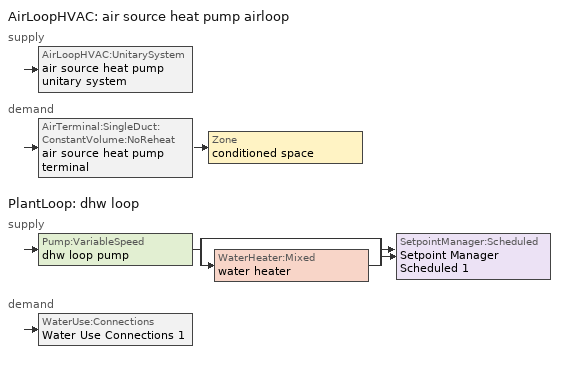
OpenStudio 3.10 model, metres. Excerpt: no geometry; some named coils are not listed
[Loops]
AirLoopHVAC 'air source heat pump airloop'
 supply: AirLoopHVAC:UnitarySystem 'air source heat pump unitary system'
 demand: AirTerminal:SingleDuct:ConstantVolume:NoReheat 'air source heat pump terminal' > Zone 'conditioned space'
PlantLoop 'dhw loop'
 supply: Pump:VariableSpeed 'dhw loop pump' > split
  | bypass
  | WaterHeater:Mixed 'water heater'
  join > SetpointManager:Scheduled 'Setpoint Manager Scheduled 1'
 demand: WaterUse:Connections 'Water Use Connections 1'
[Sizing:Zone]
conditioned space: Zone Cooling Design Supply Air Temperature Input Method=SupplyAirTemperature; Zone Cooling Design Supply Air Temperature {C}=14; Zone Cooling Design Supply Air Temperature Difference {deltaC}=11.11; Zone Heating Design Supply Air Temperature Input Method=SupplyAirTemperature; Zone Heating Design Supply Air Temperature {C}=40; Zone Heating Design Supply Air Temperature Difference {deltaC}=11.11; Zone Cooling Design Supply Air Humidity Ratio {kg-H2O/kg-air}=0.0085; Zone Heating Design Supply Air Humidity Ratio {kg-H2O/kg-air}=0.008; Cooling Design Air Flow Method=DesignDay; Heating Design Air Flow Method=DesignDay; Account for Dedicated Outdoor Air System=No; Dedicated Outdoor Air System Control Strategy=NeutralSupplyAir; Dedicated Outdoor Air Low Setpoint Temperature for Design {C}=autosize; Dedicated Outdoor Air High Setpoint Temperature for Design {C}=autosize; Zone Load Sizing Method=Sensible Load Only No Latent Load; Zone Latent Cooling Design Supply Air Humidity Ratio Input Method=HumidityRatioDifference; Zone Cooling Design Supply Air Humidity Ratio Difference {kgWater/kgDryAir}=0.005; Zone Latent Heating Design Supply Air Humidity Ratio Input Method=HumidityRatioDifference; Zone Humidification Design Supply Air Humidity Ratio Difference {kgWater/kgDryAir}=0.005; Sizing Option=Coincident
[Zone equipment]
conditioned space: air source heat pump terminal
[Coil:Cooling:DX:SingleSpeed]
air source heat pump clg coil: Availability Schedule=Always On Discrete; Rated Total Cooling Capacity {W}=27056.8; Rated Sensible Heat Ratio=0.708; Rated COP {W/W}=3.76393; Rated Air Flow Rate {m3/s}=1.38705; Rated Evaporator Fan Power Per Volume Flow Rate 2017 {W/(m3/s)}=773.3; Rated Evaporator Fan Power Per Volume Flow Rate 2023 {W/(m3/s)}=934.4; Total Cooling Capacity Function of Temperature Curve=Cool-CAP-fT1; Total Cooling Capacity Function of Flow Fraction Curve=Cool-CAP-fFF1; Energy Input Ratio Function of Temperature Curve=Cool-EIR-fT1; Energy Input Ratio Function of Flow Fraction Curve=Cool-EIR-fFF1; Part Load Fraction Correlation Curve=Cool-PLF-fPLR1; Minimum Outdoor Dry-Bulb Temperature for Compressor Operation {C}=-25; Nominal Time for Condensate Removal to Begin {s}=1000; Ratio of Initial Moisture Evaporation Rate and Steady State Latent Capacity=1.5; Maximum Cycling Rate {cycles/hr}=3; Latent Capacity Time Constant {s}=45; Condenser Type=AirCooled; Evaporative Condenser Effectiveness=0.9; Evaporative Condenser Air Flow Rate {m3/s}=autosize; Evaporative Condenser Pump Rated Power Consumption {W}=autosize; Crankcase Heater Capacity {W}=73.475; Maximum Outdoor Dry-Bulb Temperature for Crankcase Heater Operation {C}=10; Basin Heater Capacity {W/K}=0; Basin Heater Setpoint Temperature {C}=2
[Coil:Heating:Electric]
air source heat pump backup htg coil: Availability Schedule=Always On Discrete; Efficiency=1; Nominal Capacity {W}=25840.1
[Fan:SystemModel]
air source heat pump supply fan: Availability Schedule=Always On Discrete; Design Maximum Air Flow Rate {m3/s}=1.24877; Speed Control Method=Discrete; Electric Power Minimum Flow Rate Fraction=0.2; Design Pressure Rise {Pa}=500; Motor Efficiency=1; Motor In Air Stream Fraction=1; Design Electric Power Consumption {W}=autosize; Design Power Sizing Method=PowerPerFlow; Electric Power Per Unit Flow Rate {W/(m3/s)}=1059.44; Electric Power Per Unit Flow Rate Per Unit Pressure {W-s/m3-Pa}=1.66667; Fan Total Efficiency=0.7; Motor Loss Radiative Fraction=0; Speed Flow Fraction 1=1; Speed Electric Power Fraction 1=1; Speed Flow Fraction 2=1; Speed Electric Power Fraction 2=1
[EnergyManagementSystem:Sensor]
Name | Output Variable or Output Meter Index Key | Output Variable or Output Meter
air_source_heat_pump_supply_fan_s | air source heat pump supply fan | Fan Electricity Energy
air_source_heat_pump_clg_coil_s | air source heat pump clg coil | Cooling Coil Total Cooling Energy
air_source_heat_pump_backup_htg_coil_s | air source heat pump backup htg coil | Heating Coil Heating Energy
water_heater_energy | water heater | Water Heater OtherFuel1 Rate
water_heater_on_cycle_parasitic | water heater | Water Heater On Cycle Parasitic Electricity Rate
water_heater_off_cycle_parasitic | water heater | Water Heater Off Cycle Parasitic Electricity Rate
fridge_tin_s; tin_s | conditioned space | Zone Mean Air Temperature
win_s | conditioned space | Zone Air Humidity Ratio
tout_s | conditioned space | Zone Outdoor Air Drybulb Temperature
air_source_heat_pump_airloop_Fan_RTF_s | air source heat pump supply fan | Fan Runtime Fraction Speed 1
air_source_heat_pump_airloop_Fan_RTF_s_1 | air source heat pump supply fan | Fan Runtime Fraction Speed 2
conditioned_space_htg_unmet_s | conditioned space | Zone Heating Setpoint Not Met Time
conditioned_space_clg_unmet_s | conditioned space | Zone Cooling Setpoint Not Met Time
[AirLoopHVAC:UnitarySystem]
air source heat pump unitary system: Control Type=Load; Controlling Zone or Thermostat Location=conditioned space; Dehumidification Control Type=None; Availability Schedule=Always On Discrete; Supply Fan=air source heat pump supply fan; Fan Placement=BlowThrough; Supply Air Fan Operating Mode Schedule=air source heat pump auto fan schedule; Heating Coil=air source heat pump htg coil; DX Heating Coil Sizing Ratio=1; Cooling Coil=air source heat pump clg coil; Use DOAS DX Cooling Coil=No; DOAS DX Cooling Coil Leaving Minimum Air Temperature {C}=2; Latent Load Control=SensibleOnlyLoadControl; Supplemental Heating Coil=air source heat pump backup htg coil; Supply Air Flow Rate Method During Cooling Operation=SupplyAirFlowRate; Supply Air Flow Rate During Cooling Operation {m3/s}=1.24877; Supply Air Flow Rate Method During Heating Operation=SupplyAirFlowRate; Supply Air Flow Rate During Heating Operation {m3/s}=1.24877; Supply Air Flow Rate Method When No Cooling or Heating is Required=SupplyAirFlowRate; Supply Air Flow Rate When No Cooling or Heating is Required {m3/s}=0; No Load Supply Air Flow Rate Control Set To Low Speed=Yes; Maximum Supply Air Temperature {C}=93.3333; Maximum Outdoor Dry-Bulb Temperature for Supplemental Heater Operation {C}=4.44444; Ancilliary On-Cycle Electric Power {W}=0; Ancilliary Off-Cycle Electric Power {W}=0
[AirLoopHVAC]
air source heat pump airloop: Availability Schedule=Always On Discrete; Design Supply Air Flow Rate {m3/s}=1.24877; Design Return Air Flow Fraction of Supply Air Flow=1
[Sizing:System]
air source heat pump airloop: Central Heating Maximum System Air Flow Ratio=0.3; Preheat Design Temperature {C}=7; Preheat Design Humidity Ratio {kg-H2O/kg-Air}=0.008; Precool Design Temperature {C}=12.8; Precool Design Humidity Ratio {kg-H2O/kg-Air}=0.008; Central Cooling Design Supply Air Temperature {C}=12.8; Central Heating Design Supply Air Temperature {C}=16.7; 100% Outdoor Air in Cooling=Yes; 100% Outdoor Air in Heating=Yes; Central Cooling Design Supply Air Humidity Ratio {kg-H2O/kg-Air}=0.0085; Zone Maximum Outdoor Air Fraction=1; Cooling Supply Air Flow Rate Per Floor Area {m3/s-m2}=0.00996765; Cooling Fraction of Autosized Cooling Supply Air Flow Rate=1; Cooling Supply Air Flow Rate Per Unit Cooling Capacity {m3/s-W}=3.94755e-05; Heating Supply Air Flow Rate Per Floor Area {m3/s-m2}=0.00996765; Heating Fraction of Autosized Heating Supply Air Flow Rate=1; Heating Fraction of Autosized Cooling Supply Air Flow Rate=1; Heating Supply Air Flow Rate Per Unit Heating Capacity {m3/s-W}=3.15882e-05; Cooling Design Capacity Method=CoolingDesignCapacity; Cooling Design Capacity {W}=autosize; Cooling Design Capacity Per Floor Area {W/m2}=234.7; Fraction of Autosized Cooling Design Capacity=1; Heating Design Capacity Method=HeatingDesignCapacity; Heating Design Capacity {W}=autosize; Heating Design Capacity Per Floor Area {W/m2}=157; Fraction of Autosized Heating Design Capacity=1; Central Cooling Capacity Control Method=OnOff; Occupant Diversity=autosize
[AirTerminal:SingleDuct:ConstantVolume:NoReheat]
air source heat pump terminal: Availability Schedule=Always On Discrete; Maximum Air Flow Rate {m3/s}=1.24877
[EnergyManagementSystem:Actuator]
Name | Actuated Component | Actuated Component Type | Actuated Component Control Type
fridge_schedule_act | fridge schedule | Schedule:Constant | Schedule Value
air_source_heat_pump_airloop_0_ZoneMixDZToCond_mix_act | air source heat pump airloop_0 ZoneMixDZToCond mix | ZoneMixing | Air Exchange Flow Rate
air_source_heat_pump_airloop_0_ZoneMixCondToDZ_mix_act | air source heat pump airloop_0 ZoneMixCondToDZ mix | ZoneMixing | Air Exchange Flow Rate
natural_vent_flow_act | natural vent flow | Zone Infiltration | Air Exchange Flow Rate
whole_house_fan_flow_act | whole house fan flow | Zone Infiltration | Air Exchange Flow Rate
whole_house_fan_mix_act | whole house fan mix | ZoneMixing | Air Exchange Flow Rate
crawlspace_unvented_1_duct_leakage_imbalance_infil_flow_act | crawlspace_unvented 1 duct leakage imbalance infil flow | Zone Infiltration | Air Exchange Flow Rate
infil_flow_act | infil flow | Zone Infiltration | Air Exchange Flow Rate
[External:File]
External File 1: File=in.schedules.csv
[ElectricEquipment:Definition] Design Level Calculation Method=EquipmentLevel
Name | Design Level {W} | Fraction Latent | Fraction Radiant | Fraction Lost
clothes washer | 1243.65 | 0.03 | 0.162 | 0.7
dishwasher | 724.42 | 0.3 | 0.18 | 0.4
[PlantLoop]
dhw loop: Fluid Type=Water; Glycol Concentration=0; Maximum Loop Flow Rate {m3/s}=0.01; Plant Loop Volume {m3}=0.003; Load Distribution Scheme=Optimal
[Sizing:Plant]
dhw loop: Loop Type=Heating; Design Loop Exit Temperature {C}=52.6667; Loop Design Temperature Difference {deltaC}=5.55556; Sizing Option=NonCoincident; Zone Timesteps in Averaging Window=1; Coincident Sizing Factor Mode=None
[Pump:VariableSpeed]
dhw loop pump: Rated Flow Rate {m3/s}=0.01; Rated Pump Head {Pa}=1; Rated Power Consumption {W}=0; Motor Efficiency=0.85; Fraction of Motor Inefficiencies to Fluid Stream=0; Coefficient 1 of the Part Load Performance Curve=0; Coefficient 2 of the Part Load Performance Curve=1; Coefficient 3 of the Part Load Performance Curve=0; Coefficient 4 of the Part Load Performance Curve=0; Minimum Flow Rate {m3/s}=0; Pump Control Type=Intermittent; Skin Loss Radiative Fraction=0.5; Design Power Sizing Method=PowerPerFlowPerPressure; Design Electric Power per Unit Flow Rate {W/(m3/s)}=348701.1; Design Shaft Power per Unit Flow Rate per Unit Head {W-s/m3-Pa}=1.28205; Design Minimum Flow Rate Fraction=0
[SetpointManager:Scheduled]
Setpoint Manager Scheduled 1: Control Variable=Temperature; Schedule=dhw temp
[WaterHeater:Mixed]
water heater: Tank Volume {m3}=0.143846; Setpoint Temperature Schedule=water heater setpoint; Deadband Temperature Difference {deltaC}=2; Maximum Temperature Limit {C}=99; Heater Control Type=Cycle; Heater Maximum Capacity {W}=10550.6; Heater Minimum Capacity {W}=0; Heater Fuel Type=OtherFuel1; Heater Thermal Efficiency=0.785176; Off Cycle Parasitic Fuel Consumption Rate {W}=0; Off Cycle Parasitic Fuel Type=Electricity; Off Cycle Parasitic Heat Fraction to Tank=0; On Cycle Parasitic Fuel Consumption Rate {W}=0; On Cycle Parasitic Fuel Type=Electricity; On Cycle Parasitic Heat Fraction to Tank=0; Ambient Temperature Indicator=ThermalZone; Ambient Temperature Thermal Zone=conditioned space; Off Cycle Loss Coefficient to Ambient Temperature {W/K}=2.30013; Off Cycle Loss Fraction to Thermal Zone=0.91; On Cycle Loss Coefficient to Ambient Temperature {W/K}=2.30013; On Cycle Loss Fraction to Thermal Zone=1; Use Side Effectiveness=1; Source Side Effectiveness=1; Use Side Design Flow Rate {m3/s}=autosize; Source Side Design Flow Rate {m3/s}=autosize; Indirect Water Heating Recovery Time {hr}=1.5; Source Side Flow Control Mode=IndirectHeatPrimarySetpoint
[WaterHeater:Sizing]
water heater: Design Mode=PeakDraw; Time Storage Can Meet Peak Draw {hr}=0.538503; Time for Tank Recovery {hr}=0; Nominal Tank Volume for Autosizing Plant Connections {m3}=1
[WaterUse:Connections]
Water Use Connections 1: Drain Water Heat Exchanger Type=None; Drain Water Heat Exchanger Destination=Plant; Water Use Equipment Name 1=dhw fixtures; Water Use Equipment Name 2=dhw distribution waste; Water Use Equipment Name 3=clothes washer; Water Use Equipment Name 4=dishwasher
[WaterUse:Equipment:Definition]
Name | Peak Flow Rate {m3/s} | Target Temperature Schedule
dhw fixtures | 1.79434e-05 | mixed water temperature schedule
dhw distribution waste | 6.16797e-06 | mixed water temperature schedule
clothes washer | 5.17561e-06
dishwasher | 5.01845e-06
[WaterUse:Equipment]
Name | Water Use Equipment Definition | Flow Rate Fraction Schedule
dhw fixtures | dhw fixtures | hot_water_fixtures
dhw distribution waste | dhw distribution waste | hot_water_fixtures
clothes washer | clothes washer | hot_water_clothes_washer
dishwasher | dishwasher | hot_water_dishwasher
[EnergyManagementSystem:InternalVariable]
air_source_heat_pump_airloop_max_sup_fan_mfr: Internal Data Index Key=air source heat pump supply fan; Internal Data Type=Fan Maximum Mass Flow Rate
[AirLoopHVAC:ReturnPlenum]
Air Loop HVAC Return Plenum 1: ThermalZone=air source heat pump airloop ret air zone
[EnergyManagementSystem:Subroutine]
air_source_heat_pump_airloop_0_duct_subroutine: Set AH_MFR = air_source_heat_pump_airloop_AH_MFR / 1; If AH_MFR > 0; Set AH_Tout = air_source_heat_pump_airloop_AH_Tout; Set AH_Wout = air_source_heat_pump_airloop_AH_Wout; Set RA_T = air_source_heat_pump_airloop_RA_T; Set RA_W = air_source_heat_pump_airloop_Ra_W; Set Fan_RTF = air_source_heat_pump_airloop_Fan_RTF; Set DZ_T = air_source_heat_pump_airloop_0_DZ_T; Set DZ_W = air_source_heat_pump_airloop_0_DZ_W; Set AH_VFR = air_source_heat_pump_airloop_AH_VFR / 1; Set h_SA = (@HFnTdbW AH_Tout AH_Wout); Set h_RA = (@HFnTdbW RA_T RA_W); Set h_fg = (@HfgAirFnWTdb AH_Wout AH_Tout); Set h_DZ = (@HFnTdbW DZ_T DZ_W); Set air_cp = 1006.0; Set f_sup = 0.10000000000000002; Set f_ret = 0.1; Set sup_lk_mfr = f_sup * AH_MFR; Set ret_lk_mfr = f_ret * AH_MFR; Set SupTotLkToCond = sup_lk_mfr*(h_RA - h_SA); Set SupLatLkToCond = sup_lk_mfr*h_fg*(RA_W-AH_Wout); Set SupSensLkToCond = SupTotLkToCond-SupLatLkToCond; Set supply_ua = 255.946; Set eTm = 0-((Fan_RTF/(AH_MFR*air_cp))*supply_ua); Set t_sup = DZ_T+((AH_Tout-DZ_T)*(@Exp eTm)); Set SupCondToCond = AH_MFR*air_cp*(t_sup-AH_Tout); Set SupCondToDZ = 0-SupCondToCond; Set return_ua = 47.397; Set eTm = 0-((Fan_RTF/(AH_MFR*air_cp))*return_ua); Set t_ret = DZ_T+((RA_T-DZ_T)*(@Exp eTm)); Set RetCondToRP = AH_MFR*air_cp*(t_ret-RA_T); Set RetCondToDZ = 0-RetCondToRP; Set RetLatLkToRP = 0; Set RetSensLkToRP = ret_lk_mfr*air_cp*(DZ_T-RA_T); Set SupTotLkToDZ = sup_lk_mfr*(h_SA-h_DZ); Set SupLatLkToDZ = sup_lk_mfr*h_fg*(AH_Wout-DZ_W); Set SupSensLkToDZ = SupTotLkToDZ-SupLatLkToDZ; Set FracOutsideToCond = 0.5; Set FracOutsideToDZ = 0.0; Set FracCondToOutside = 0.0; Set FracDZToOutside = 0.5; Set FracDZToCond = 0.5; Set FracCondToDZ = 0.0; Set lk_imbal_vfr = @ABS(f_sup - f_ret) * AH_VFR; Set ImbalLkCondToDZ = lk_imbal_vfr * FracCondToDZ; Set ImbalLkDZToCond = lk_imbal_vfr * FracDZToCond; Set ImbalLkOutsideToCond = lk_imbal_vfr * FracOutsideToCond; Set ImbalLkOutsideToDZ = lk_imbal_vfr * FracOutsideToDZ; Set ImbalLkCondToOutside = lk_imbal_vfr * FracCondToOutside; Set ImbalLkDZToOutside = lk_imbal_vfr * FracDZToOutside; Else; Set SupLatLkToCond = 0; Set SupSensLkToCond = 0; Set SupCondToCond = 0; Set RetCondToRP = 0; Set RetLatLkToRP = 0; Set RetSensLkToRP = 0; Set RetCondToDZ = 0; Set SupCondToDZ = 0; Set SupLatLkToDZ = 0; Set SupSensLkToDZ = 0; Set ImbalLkCondToDZ = 0; Set ImbalLkDZToCond = 0; Set ImbalLkOutsideToCond = 0; Set ImbalLkOutsideToDZ = 0; Set ImbalLkCondToOutside = 0; Set ImbalLkDZToOutside = 0; EndIf; Set air_source_heat_pump_airloop_0_SupLatLkToCond = SupLatLkToCond; Set air_source_heat_pump_airloop_0_SupSensLkToCond = SupSensLkToCond; Set air_source_heat_pump_airloop_0_SupCondToLv = SupCondToCond; Set air_source_heat_pump_airloop_0_RetCondToRP = RetCondToRP; Set air_source_heat_pump_airloop_0_RetLatLkToRP = RetLatLkToRP; Set air_source_heat_pump_airloop_0_RetSensLkToRP = RetSensLkToRP; Set air_source_heat_pump_airloop_0_RetCondToDZ = RetCondToDZ; Set air_source_heat_pump_airloop_0_SupCondToDZ = SupCondToDZ; Set air_source_heat_pump_airloop_0_SupLatLkToDZ = SupLatLkToDZ; Set air_source_heat_pump_airloop_0_SupSensLkToDZ = SupSensLkToDZ; Set air_source_heat_pump_airloop_0_ZoneMixCondToDZ = ImbalLkCondToDZ; Set air_source_heat_pump_airloop_0_ZoneMixDZToCond = ImbalLkDZToCond; Set air_source_heat_pump_airloop_0_DuctImbalLkSupFanEquivCond = ImbalLkCondToOutside; Set air_source_heat_pump_airloop_0_DuctImbalLkExhFanEquivCond = ImbalLkOutsideToCond; Set air_source_heat_pump_airloop_0_DuctImbalLkSupFanEquivDZ = ImbalLkDZToOutside; Set air_source_heat_pump_airloop_0_DuctImbalLkExhFanEquivDZ = ImbalLkOutsideToDZ
[Schedule:Constant]
Name | Value
Always On Discrete | 1
air source heat pump auto fan schedule; fridge schedule | 0
dhw temp; water heater setpoint | 52.6667
mixed water temperature schedule | 40.5556
[Table:Lookup]
Cool-CAP-fT1: None, 1, 0, Dimensionless, 1.1644, 1.09776, 1.03112, 0.970435, 0.922102, 1.28612, 1.21252, 1.13891, 1.0653, 1, 1.43127, 1.34936, 1.26744, 1.18485, 1.11129
Cool-EIR-fT1: None, 1, 0, Dimensionless, 0.279773, 0.444911, 0.631393, 0.84894, 1.07061, 0.264406, 0.420474, 0.596713, 0.797307, 1, 0.228308, 0.36307, 0.515247, 0.694307, 0.886851
[Curve:Quadratic] Minimum Value of x=0
Name | Coefficient1 Constant | Coefficient2 x | Coefficient3 x**2 | Maximum Value of x | Minimum Curve Output | Maximum Curve Output
Cool-CAP-fFF1 | 0.718664 | 0.417974 | -0.136638 | 2 | 0 | 2
Cool-EIR-fFF1 | 1.14349 | -0.13944 | -0.00404779 | 2 | 0 | 2
Cool-PLF-fPLR1 | 0.92 | 0.08 | 0 | 1 | 0.7 | 1
[Schedule:File] External File=External File 1; Rows to Skip at Top=1; Number of Hours of Data=8760; Interpolate to Timestep=Yes; Minutes per Item=60; Translate File With Relative Path=Yes
Name | Column Number
dishwasher | 7
hot_water_fixtures | 12
hot_water_clothes_washer | 8
hot_water_dishwasher | 6
